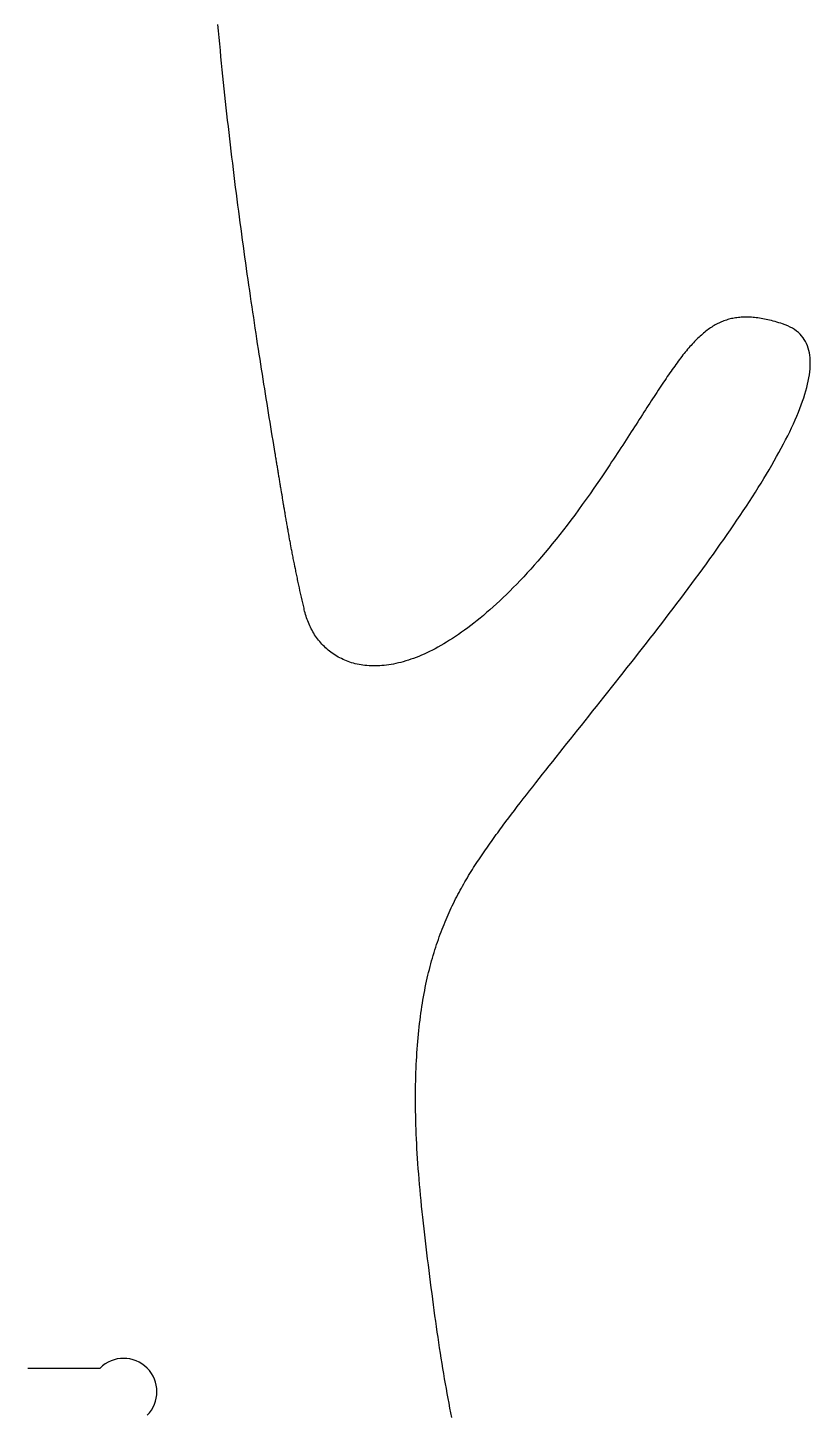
# Model space of a CAD drawing. Extents: x -220 to 640, y 0 to 300.
# Drawn here: x -130.67 to -107.18, y 44.19 to 85.82 of the extents above; entities that cross this region are included whole.
import ezdxf

# ---------------------------------------------------------------- set-up
doc = ezdxf.new("R2010")
doc.units = 0
doc.linetypes.add('CONTINUOUS2', pattern=[0])
doc.layers.get('0').update_dxf_attribs({"linetype": 'CONTINUOUS'})

msp = doc.modelspace()

# ---------------------------------------------------------------- linework, layer by layer
at = {"linetype": 'CONTINUOUS2'}
for p, q in [((-124.946, 85.724), (-124.963, 85.919)), ((-124.927, 85.528), (-124.946, 85.724)), ((-124.909, 85.334), (-124.927, 85.528)), ((-124.891, 85.14), (-124.909, 85.334)), ((-124.872, 84.947), (-124.891, 85.14)), ((-124.853, 84.754), (-124.872, 84.947)), ((-124.834, 84.562), (-124.853, 84.754)), ((-124.814, 84.371), (-124.834, 84.562)), ((-124.794, 84.18), (-124.814, 84.371)), ((-124.774, 83.989), (-124.794, 84.18)), ((-124.754, 83.799), (-124.774, 83.989)), ((-124.734, 83.61), (-124.754, 83.799)), ((-124.713, 83.422), (-124.734, 83.61)), ((-124.693, 83.234), (-124.713, 83.422)), ((-124.672, 83.047), (-124.693, 83.234)), ((-124.651, 82.86), (-124.672, 83.047)), ((-124.629, 82.674), (-124.651, 82.86)), ((-124.608, 82.489), (-124.629, 82.674)), ((-124.586, 82.305), (-124.608, 82.489)), ((-124.565, 82.121), (-124.586, 82.305)), ((-124.543, 81.938), (-124.565, 82.121)), ((-124.521, 81.755), (-124.543, 81.938)), ((-124.499, 81.573), (-124.521, 81.755)), ((-124.476, 81.392), (-124.499, 81.573)), ((-124.454, 81.212), (-124.476, 81.392)), ((-124.431, 81.033), (-124.454, 81.212)), ((-124.409, 80.854), (-124.431, 81.033)), ((-124.386, 80.676), (-124.409, 80.854)), ((-124.363, 80.498), (-124.386, 80.676)), ((-124.34, 80.322), (-124.363, 80.498)), ((-124.317, 80.146), (-124.34, 80.322)), ((-124.294, 79.971), (-124.317, 80.146)), ((-124.27, 79.797), (-124.294, 79.971)), ((-124.247, 79.624), (-124.27, 79.797)), ((-124.223, 79.451), (-124.247, 79.624)), ((-124.2, 79.279), (-124.223, 79.451)), ((-124.176, 79.109), (-124.2, 79.279)), ((-124.153, 78.939), (-124.176, 79.109)), ((-124.129, 78.769), (-124.153, 78.939)), ((-124.105, 78.601), (-124.129, 78.769)), ((-124.081, 78.433), (-124.105, 78.601)), ((-124.058, 78.267), (-124.081, 78.433)), ((-124.034, 78.101), (-124.058, 78.267)), ((-124.01, 77.936), (-124.034, 78.101)), ((-123.986, 77.772), (-124.01, 77.936)), ((-123.962, 77.609), (-123.986, 77.772)), ((-123.938, 77.447), (-123.962, 77.609)), ((-123.914, 77.286), (-123.938, 77.447)), ((-123.89, 77.125), (-123.914, 77.286)), ((-123.866, 76.966), (-123.89, 77.125)), ((-109.775, 77.026), (-109.812, 77.011)), ((-109.737, 77.039), (-109.775, 77.026)), ((-109.699, 77.052), (-109.737, 77.039)), ((-109.66, 77.064), (-109.699, 77.052)), ((-109.621, 77.075), (-109.66, 77.064)), ((-109.582, 77.085), (-109.621, 77.075)), ((-109.543, 77.095), (-109.582, 77.085)), ((-109.503, 77.103), (-109.543, 77.095)), ((-109.463, 77.111), (-109.503, 77.103)), ((-109.422, 77.117), (-109.463, 77.111)), ((-109.381, 77.123), (-109.422, 77.117)), ((-109.339, 77.128), (-109.381, 77.123)), ((-109.297, 77.132), (-109.339, 77.128)), ((-109.255, 77.136), (-109.297, 77.132)), ((-109.212, 77.138), (-109.255, 77.136)), ((-109.169, 77.14), (-109.212, 77.138)), ((-109.125, 77.14), (-109.169, 77.14)), ((-109.081, 77.14), (-109.125, 77.14)), ((-109.036, 77.139), (-109.081, 77.14)), ((-108.991, 77.137), (-109.036, 77.139)), ((-108.945, 77.134), (-108.991, 77.137)), ((-108.898, 77.131), (-108.945, 77.134)), ((-108.851, 77.126), (-108.898, 77.131)), ((-108.804, 77.121), (-108.851, 77.126)), ((-108.755, 77.115), (-108.804, 77.121)), ((-108.707, 77.108), (-108.755, 77.115)), ((-108.657, 77.1), (-108.707, 77.108)), ((-108.607, 77.091), (-108.657, 77.1)), ((-108.556, 77.081), (-108.607, 77.091)), ((-108.505, 77.071), (-108.556, 77.081)), ((-108.453, 77.059), (-108.505, 77.071)), ((-108.4, 77.047), (-108.453, 77.059)), ((-108.347, 77.034), (-108.4, 77.047)), ((-108.293, 77.02), (-108.347, 77.034)), ((-108.238, 77.005), (-108.293, 77.02)), ((-123.843, 76.808), (-123.866, 76.966)), ((-123.819, 76.65), (-123.843, 76.808)), ((-123.795, 76.493), (-123.819, 76.65)), ((-110.451, 76.602), (-110.486, 76.572)), ((-110.417, 76.632), (-110.451, 76.602)), ((-110.382, 76.662), (-110.417, 76.632)), ((-110.348, 76.69), (-110.382, 76.662)), ((-110.313, 76.717), (-110.348, 76.69)), ((-110.279, 76.744), (-110.313, 76.717)), ((-110.244, 76.77), (-110.279, 76.744)), ((-110.209, 76.795), (-110.244, 76.77)), ((-110.174, 76.819), (-110.209, 76.795)), ((-110.139, 76.842), (-110.174, 76.819)), ((-110.103, 76.864), (-110.139, 76.842)), ((-110.068, 76.885), (-110.103, 76.864)), ((-110.032, 76.906), (-110.068, 76.885)), ((-109.996, 76.926), (-110.032, 76.906)), ((-109.96, 76.945), (-109.996, 76.926)), ((-109.923, 76.963), (-109.96, 76.945)), ((-109.886, 76.98), (-109.923, 76.963)), ((-109.849, 76.996), (-109.886, 76.98)), ((-109.812, 77.011), (-109.849, 76.996)), ((-108.183, 76.989), (-108.238, 77.005)), ((-108.126, 76.973), (-108.183, 76.989)), ((-108.069, 76.955), (-108.126, 76.973)), ((-108.012, 76.937), (-108.069, 76.955)), ((-107.931, 76.909), (-108.012, 76.937)), ((-107.855, 76.878), (-107.931, 76.909)), ((-107.783, 76.843), (-107.855, 76.878)), ((-107.715, 76.806), (-107.783, 76.843)), ((-107.652, 76.766), (-107.715, 76.806)), ((-107.593, 76.723), (-107.652, 76.766)), ((-107.538, 76.677), (-107.593, 76.723)), ((-107.488, 76.629), (-107.538, 76.677)), ((-107.441, 76.577), (-107.488, 76.629)), ((-123.771, 76.338), (-123.795, 76.493)), ((-123.747, 76.183), (-123.771, 76.338)), ((-123.723, 76.03), (-123.747, 76.183)), ((-110.828, 76.215), (-110.862, 76.174)), ((-110.794, 76.254), (-110.828, 76.215)), ((-110.759, 76.293), (-110.794, 76.254)), ((-110.725, 76.331), (-110.759, 76.293)), ((-110.691, 76.368), (-110.725, 76.331)), ((-110.657, 76.404), (-110.691, 76.368)), ((-110.622, 76.439), (-110.657, 76.404)), ((-110.588, 76.474), (-110.622, 76.439)), ((-110.554, 76.507), (-110.588, 76.474)), ((-110.52, 76.54), (-110.554, 76.507)), ((-110.486, 76.572), (-110.52, 76.54)), ((-107.398, 76.523), (-107.441, 76.577)), ((-107.36, 76.466), (-107.398, 76.523)), ((-107.325, 76.407), (-107.36, 76.466)), ((-107.294, 76.345), (-107.325, 76.407)), ((-107.267, 76.28), (-107.294, 76.345)), ((-107.244, 76.213), (-107.267, 76.28)), ((-107.225, 76.143), (-107.244, 76.213)), ((-123.7, 75.877), (-123.723, 76.03)), ((-123.676, 75.725), (-123.7, 75.877)), ((-111.179, 75.771), (-111.215, 75.722)), ((-111.143, 75.82), (-111.179, 75.771)), ((-111.107, 75.867), (-111.143, 75.82)), ((-111.072, 75.913), (-111.107, 75.867)), ((-111.037, 75.959), (-111.072, 75.913)), ((-111.002, 76.004), (-111.037, 75.959)), ((-110.967, 76.048), (-111.002, 76.004)), ((-110.932, 76.091), (-110.967, 76.048)), ((-110.897, 76.133), (-110.932, 76.091)), ((-110.862, 76.174), (-110.897, 76.133)), ((-107.209, 76.071), (-107.225, 76.143)), ((-107.196, 75.996), (-107.209, 76.071)), ((-107.188, 75.919), (-107.196, 75.996)), ((-107.183, 75.84), (-107.188, 75.919)), ((-107.181, 75.758), (-107.183, 75.84)), ((-123.652, 75.575), (-123.676, 75.725)), ((-123.629, 75.425), (-123.652, 75.575)), ((-123.605, 75.277), (-123.629, 75.425)), ((-111.474, 75.355), (-111.512, 75.299)), ((-111.436, 75.41), (-111.474, 75.355)), ((-111.399, 75.464), (-111.436, 75.41)), ((-111.361, 75.517), (-111.399, 75.464)), ((-111.324, 75.57), (-111.361, 75.517)), ((-111.288, 75.622), (-111.324, 75.57)), ((-111.251, 75.672), (-111.288, 75.622)), ((-111.215, 75.722), (-111.251, 75.672)), ((-107.223, 75.317), (-107.208, 75.41)), ((-107.208, 75.41), (-107.196, 75.5)), ((-107.196, 75.5), (-107.188, 75.588)), ((-107.188, 75.588), (-107.183, 75.674)), ((-107.183, 75.674), (-107.181, 75.758)), ((-123.582, 75.129), (-123.605, 75.277)), ((-123.559, 74.983), (-123.582, 75.129)), ((-123.535, 74.837), (-123.559, 74.983)), ((-111.749, 74.944), (-111.789, 74.882)), ((-111.708, 75.005), (-111.749, 74.944)), ((-111.668, 75.066), (-111.708, 75.005)), ((-111.629, 75.125), (-111.668, 75.066)), ((-111.59, 75.184), (-111.629, 75.125)), ((-111.551, 75.242), (-111.59, 75.184)), ((-111.512, 75.299), (-111.551, 75.242)), ((-107.314, 74.927), (-107.287, 75.027)), ((-107.287, 75.027), (-107.262, 75.126)), ((-107.262, 75.126), (-107.241, 75.222)), ((-107.241, 75.222), (-107.223, 75.317)), ((-123.512, 74.693), (-123.535, 74.837)), ((-123.489, 74.549), (-123.512, 74.693)), ((-123.466, 74.407), (-123.489, 74.549)), ((-111.999, 74.559), (-112.043, 74.492)), ((-111.956, 74.625), (-111.999, 74.559)), ((-111.914, 74.691), (-111.956, 74.625)), ((-111.872, 74.755), (-111.914, 74.691)), ((-111.83, 74.819), (-111.872, 74.755)), ((-111.789, 74.882), (-111.83, 74.819)), ((-107.452, 74.505), (-107.413, 74.613)), ((-107.413, 74.613), (-107.377, 74.72)), ((-107.377, 74.72), (-107.344, 74.824)), ((-107.344, 74.824), (-107.314, 74.927)), ((-123.443, 74.266), (-123.466, 74.407)), ((-123.421, 74.126), (-123.443, 74.266)), ((-123.398, 73.987), (-123.421, 74.126)), ((-112.267, 74.142), (-112.314, 74.07)), ((-112.221, 74.214), (-112.267, 74.142)), ((-112.176, 74.285), (-112.221, 74.214)), ((-112.131, 74.355), (-112.176, 74.285)), ((-112.087, 74.424), (-112.131, 74.355)), ((-112.043, 74.492), (-112.087, 74.424)), ((-107.635, 74.056), (-107.585, 74.171)), ((-107.585, 74.171), (-107.538, 74.284)), ((-107.538, 74.284), (-107.494, 74.395)), ((-107.494, 74.395), (-107.452, 74.505)), ((-123.376, 73.849), (-123.398, 73.987)), ((-123.353, 73.712), (-123.376, 73.849)), ((-123.331, 73.576), (-123.353, 73.712)), ((-112.555, 73.695), (-112.605, 73.617)), ((-112.506, 73.771), (-112.555, 73.695)), ((-112.457, 73.847), (-112.506, 73.771)), ((-112.409, 73.922), (-112.457, 73.847)), ((-112.361, 73.997), (-112.409, 73.922)), ((-112.314, 74.07), (-112.361, 73.997)), ((-107.859, 73.58), (-107.799, 73.701)), ((-107.799, 73.701), (-107.742, 73.821)), ((-107.742, 73.821), (-107.687, 73.939)), ((-107.687, 73.939), (-107.635, 74.056)), ((-123.309, 73.442), (-123.331, 73.576)), ((-123.287, 73.308), (-123.309, 73.442)), ((-123.265, 73.176), (-123.287, 73.308)), ((-112.812, 73.298), (-112.866, 73.216)), ((-112.759, 73.379), (-112.812, 73.298)), ((-112.707, 73.459), (-112.759, 73.379)), ((-112.656, 73.538), (-112.707, 73.459)), ((-112.605, 73.617), (-112.656, 73.538)), ((-108.051, 73.209), (-107.985, 73.334)), ((-107.985, 73.334), (-107.921, 73.458)), ((-107.921, 73.458), (-107.859, 73.58)), ((-123.244, 73.045), (-123.265, 73.176)), ((-123.238, 73.013), (-123.244, 73.045)), ((-123.233, 72.981), (-123.238, 73.013)), ((-123.223, 72.917), (-123.233, 72.981)), ((-123.217, 72.885), (-123.223, 72.917)), ((-123.212, 72.853), (-123.217, 72.885)), ((-123.207, 72.82), (-123.212, 72.853)), ((-113.087, 72.879), (-113.144, 72.793)), ((-113.03, 72.965), (-113.087, 72.879)), ((-112.975, 73.049), (-113.03, 72.965)), ((-112.92, 73.133), (-112.975, 73.049)), ((-112.866, 73.216), (-112.92, 73.133)), ((-108.264, 72.825), (-108.191, 72.954)), ((-108.191, 72.954), (-108.12, 73.082)), ((-108.12, 73.082), (-108.051, 73.209)), ((-123.201, 72.788), (-123.207, 72.82)), ((-123.196, 72.755), (-123.201, 72.788)), ((-123.191, 72.723), (-123.196, 72.755)), ((-123.185, 72.69), (-123.191, 72.723)), ((-123.18, 72.657), (-123.185, 72.69)), ((-123.175, 72.624), (-123.18, 72.657)), ((-123.169, 72.591), (-123.175, 72.624)), ((-123.164, 72.558), (-123.169, 72.591)), ((-123.158, 72.524), (-123.164, 72.558)), ((-123.153, 72.491), (-123.158, 72.524)), ((-123.147, 72.458), (-123.153, 72.491)), ((-123.142, 72.424), (-123.147, 72.458)), ((-113.38, 72.439), (-113.441, 72.348)), ((-113.32, 72.529), (-113.38, 72.439)), ((-113.26, 72.618), (-113.32, 72.529)), ((-113.202, 72.706), (-113.26, 72.618)), ((-113.144, 72.793), (-113.202, 72.706)), ((-108.495, 72.429), (-108.416, 72.562)), ((-108.416, 72.562), (-108.339, 72.694)), ((-108.339, 72.694), (-108.264, 72.825)), ((-123.136, 72.39), (-123.142, 72.424)), ((-123.131, 72.357), (-123.136, 72.39)), ((-123.125, 72.323), (-123.131, 72.357)), ((-123.12, 72.289), (-123.125, 72.323)), ((-123.114, 72.255), (-123.12, 72.289)), ((-123.109, 72.221), (-123.114, 72.255)), ((-123.103, 72.186), (-123.109, 72.221)), ((-123.098, 72.152), (-123.103, 72.186)), ((-123.092, 72.118), (-123.098, 72.152)), ((-123.086, 72.083), (-123.092, 72.118)), ((-123.081, 72.049), (-123.086, 72.083)), ((-123.075, 72.014), (-123.081, 72.049)), ((-113.559, 72.175), (-113.676, 72.005)), ((-113.441, 72.348), (-113.559, 72.175)), ((-108.83, 71.887), (-108.743, 72.024)), ((-108.743, 72.024), (-108.659, 72.16)), ((-108.659, 72.16), (-108.576, 72.296)), ((-108.576, 72.296), (-108.495, 72.429)), ((-123.069, 71.979), (-123.075, 72.014)), ((-123.063, 71.944), (-123.069, 71.979)), ((-123.058, 71.909), (-123.063, 71.944)), ((-123.046, 71.839), (-123.058, 71.909)), ((-123.04, 71.804), (-123.046, 71.839)), ((-123.028, 71.733), (-123.04, 71.804)), ((-123.023, 71.698), (-123.028, 71.733)), ((-123.017, 71.662), (-123.023, 71.698)), ((-123.005, 71.591), (-123.017, 71.662)), ((-113.909, 71.674), (-114.024, 71.514)), ((-113.793, 71.838), (-113.909, 71.674)), ((-113.676, 72.005), (-113.793, 71.838)), ((-109.099, 71.471), (-109.007, 71.61)), ((-109.007, 71.61), (-108.918, 71.749)), ((-108.918, 71.749), (-108.83, 71.887)), ((-122.993, 71.519), (-123.005, 71.591)), ((-122.987, 71.483), (-122.993, 71.519)), ((-122.98, 71.447), (-122.987, 71.483)), ((-122.968, 71.374), (-122.98, 71.447)), ((-122.956, 71.302), (-122.968, 71.374)), ((-122.949, 71.265), (-122.956, 71.302)), ((-122.943, 71.228), (-122.949, 71.265)), ((-122.937, 71.192), (-122.943, 71.228)), ((-122.93, 71.155), (-122.937, 71.192)), ((-114.253, 71.202), (-114.366, 71.051)), ((-114.139, 71.356), (-114.253, 71.202)), ((-114.024, 71.514), (-114.139, 71.356)), ((-109.382, 71.046), (-109.286, 71.188)), ((-109.286, 71.188), (-109.191, 71.33)), ((-109.191, 71.33), (-109.099, 71.471)), ((-122.918, 71.081), (-122.93, 71.155)), ((-122.911, 71.044), (-122.918, 71.081)), ((-122.905, 71.007), (-122.911, 71.044)), ((-122.898, 70.97), (-122.905, 71.007)), ((-122.892, 70.933), (-122.898, 70.97)), ((-122.885, 70.895), (-122.892, 70.933)), ((-122.878, 70.858), (-122.885, 70.895)), ((-122.872, 70.821), (-122.878, 70.858)), ((-122.858, 70.746), (-122.872, 70.821)), ((-114.479, 70.902), (-114.592, 70.757)), ((-114.366, 71.051), (-114.479, 70.902)), ((-109.577, 70.76), (-109.479, 70.903)), ((-109.479, 70.903), (-109.382, 71.046)), ((-122.852, 70.708), (-122.858, 70.746)), ((-122.838, 70.632), (-122.852, 70.708)), ((-122.824, 70.556), (-122.838, 70.632)), ((-122.81, 70.48), (-122.824, 70.556)), ((-122.803, 70.442), (-122.81, 70.48)), ((-122.796, 70.403), (-122.803, 70.442)), ((-122.789, 70.365), (-122.796, 70.403)), ((-122.782, 70.327), (-122.789, 70.365)), ((-114.814, 70.475), (-114.925, 70.339)), ((-114.703, 70.615), (-114.814, 70.475)), ((-114.592, 70.757), (-114.703, 70.615)), ((-109.881, 70.325), (-109.778, 70.47)), ((-109.778, 70.47), (-109.677, 70.615)), ((-109.677, 70.615), (-109.577, 70.76)), ((-122.774, 70.288), (-122.782, 70.327)), ((-122.76, 70.211), (-122.774, 70.288)), ((-122.753, 70.172), (-122.76, 70.211)), ((-122.745, 70.133), (-122.753, 70.172)), ((-122.738, 70.094), (-122.745, 70.133)), ((-122.73, 70.055), (-122.738, 70.094)), ((-122.723, 70.016), (-122.73, 70.055)), ((-122.715, 69.977), (-122.723, 70.016)), ((-122.708, 69.938), (-122.715, 69.977)), ((-122.7, 69.899), (-122.708, 69.938)), ((-115.252, 69.947), (-115.36, 69.822)), ((-115.143, 70.075), (-115.252, 69.947)), ((-115.034, 70.205), (-115.143, 70.075)), ((-114.925, 70.339), (-115.034, 70.205)), ((-110.195, 69.885), (-110.089, 70.032)), ((-110.089, 70.032), (-109.984, 70.179)), ((-109.984, 70.179), (-109.881, 70.325)), ((-122.692, 69.86), (-122.7, 69.899)), ((-122.684, 69.82), (-122.692, 69.86)), ((-122.677, 69.781), (-122.684, 69.82)), ((-122.669, 69.742), (-122.677, 69.781)), ((-122.653, 69.662), (-122.669, 69.742)), ((-122.637, 69.583), (-122.653, 69.662)), ((-122.629, 69.543), (-122.637, 69.583)), ((-122.621, 69.503), (-122.629, 69.543)), ((-115.573, 69.58), (-115.679, 69.464)), ((-115.467, 69.7), (-115.573, 69.58)), ((-115.36, 69.822), (-115.467, 69.7)), ((-110.517, 69.442), (-110.409, 69.59)), ((-110.409, 69.59), (-110.301, 69.738)), ((-110.301, 69.738), (-110.195, 69.885)), ((-122.612, 69.463), (-122.621, 69.503)), ((-122.604, 69.423), (-122.612, 69.463)), ((-122.596, 69.383), (-122.604, 69.423)), ((-122.587, 69.343), (-122.596, 69.383)), ((-122.579, 69.303), (-122.587, 69.343)), ((-122.571, 69.263), (-122.579, 69.303)), ((-122.562, 69.222), (-122.571, 69.263)), ((-122.553, 69.182), (-122.562, 69.222)), ((-122.545, 69.141), (-122.553, 69.182)), ((-122.536, 69.101), (-122.545, 69.141)), ((-115.992, 69.131), (-116.096, 69.025)), ((-115.889, 69.239), (-115.992, 69.131)), ((-115.784, 69.35), (-115.889, 69.239)), ((-115.679, 69.464), (-115.784, 69.35)), ((-110.848, 68.996), (-110.737, 69.145)), ((-110.737, 69.145), (-110.627, 69.294)), ((-110.627, 69.294), (-110.517, 69.442)), ((-122.527, 69.06), (-122.536, 69.101)), ((-122.519, 69.02), (-122.527, 69.06)), ((-122.501, 68.938), (-122.519, 69.02)), ((-122.483, 68.857), (-122.501, 68.938)), ((-122.474, 68.816), (-122.483, 68.857)), ((-122.464, 68.775), (-122.474, 68.816)), ((-122.455, 68.734), (-122.464, 68.775)), ((-122.437, 68.652), (-122.455, 68.734)), ((-116.401, 68.724), (-116.501, 68.629)), ((-116.3, 68.822), (-116.401, 68.724)), ((-116.198, 68.922), (-116.3, 68.822)), ((-116.096, 69.025), (-116.198, 68.922)), ((-111.184, 68.549), (-111.071, 68.698)), ((-111.071, 68.698), (-110.959, 68.847)), ((-110.959, 68.847), (-110.848, 68.996)), ((-122.427, 68.611), (-122.437, 68.652)), ((-122.418, 68.569), (-122.427, 68.611)), ((-122.408, 68.528), (-122.418, 68.569)), ((-122.399, 68.487), (-122.408, 68.528)), ((-122.389, 68.445), (-122.399, 68.487)), ((-122.379, 68.404), (-122.389, 68.445)), ((-122.37, 68.362), (-122.379, 68.404)), ((-122.36, 68.321), (-122.37, 68.362)), ((-122.347, 68.27), (-122.36, 68.321)), ((-122.333, 68.22), (-122.347, 68.27)), ((-116.896, 68.274), (-116.992, 68.192)), ((-116.798, 68.359), (-116.896, 68.274)), ((-116.7, 68.447), (-116.798, 68.359)), ((-116.601, 68.537), (-116.7, 68.447)), ((-116.501, 68.629), (-116.601, 68.537)), ((-111.412, 68.25), (-111.298, 68.399)), ((-111.298, 68.399), (-111.184, 68.549)), ((-122.319, 68.17), (-122.333, 68.22)), ((-122.303, 68.121), (-122.319, 68.17)), ((-122.286, 68.072), (-122.303, 68.121)), ((-122.268, 68.023), (-122.286, 68.072)), ((-122.249, 67.975), (-122.268, 68.023)), ((-122.229, 67.928), (-122.249, 67.975)), ((-122.208, 67.881), (-122.229, 67.928)), ((-122.186, 67.834), (-122.208, 67.881)), ((-117.373, 67.886), (-117.466, 67.816)), ((-117.279, 67.959), (-117.373, 67.886)), ((-117.184, 68.034), (-117.279, 67.959)), ((-117.089, 68.112), (-117.184, 68.034)), ((-116.992, 68.192), (-117.089, 68.112)), ((-111.756, 67.802), (-111.641, 67.951)), ((-111.641, 67.951), (-111.526, 68.1)), ((-111.526, 68.1), (-111.412, 68.25)), ((-122.163, 67.788), (-122.186, 67.834)), ((-122.139, 67.743), (-122.163, 67.788)), ((-122.113, 67.699), (-122.139, 67.743)), ((-122.087, 67.655), (-122.113, 67.699)), ((-122.06, 67.611), (-122.087, 67.655)), ((-122.032, 67.569), (-122.06, 67.611)), ((-122.002, 67.526), (-122.032, 67.569)), ((-121.972, 67.485), (-122.002, 67.526)), ((-121.941, 67.445), (-121.972, 67.485)), ((-121.908, 67.405), (-121.941, 67.445)), ((-118.01, 67.443), (-118.097, 67.388)), ((-117.921, 67.499), (-118.01, 67.443)), ((-117.831, 67.558), (-117.921, 67.499)), ((-117.741, 67.619), (-117.831, 67.558)), ((-117.65, 67.683), (-117.741, 67.619)), ((-117.558, 67.748), (-117.65, 67.683)), ((-117.466, 67.816), (-117.558, 67.748)), ((-112.102, 67.355), (-111.987, 67.503)), ((-111.987, 67.503), (-111.871, 67.652)), ((-111.871, 67.652), (-111.756, 67.802)), ((-121.875, 67.366), (-121.908, 67.405)), ((-121.84, 67.328), (-121.875, 67.366)), ((-121.805, 67.291), (-121.84, 67.328)), ((-121.769, 67.254), (-121.805, 67.291)), ((-121.731, 67.219), (-121.769, 67.254)), ((-121.693, 67.184), (-121.731, 67.219)), ((-121.654, 67.15), (-121.693, 67.184)), ((-121.614, 67.118), (-121.654, 67.15)), ((-121.572, 67.086), (-121.614, 67.118)), ((-121.53, 67.055), (-121.572, 67.086)), ((-121.487, 67.025), (-121.53, 67.055)), ((-121.443, 66.997), (-121.487, 67.025)), ((-118.774, 67.03), (-118.854, 66.995)), ((-118.692, 67.068), (-118.774, 67.03)), ((-118.609, 67.107), (-118.692, 67.068)), ((-118.526, 67.149), (-118.609, 67.107)), ((-118.442, 67.192), (-118.526, 67.149)), ((-118.357, 67.238), (-118.442, 67.192)), ((-118.271, 67.286), (-118.357, 67.238)), ((-118.185, 67.336), (-118.271, 67.286)), ((-118.097, 67.388), (-118.185, 67.336)), ((-112.451, 66.909), (-112.334, 67.058)), ((-112.334, 67.058), (-112.218, 67.206)), ((-112.218, 67.206), (-112.102, 67.355)), ((-121.398, 66.969), (-121.443, 66.997)), ((-121.352, 66.942), (-121.398, 66.969)), ((-121.305, 66.917), (-121.352, 66.942)), ((-121.257, 66.893), (-121.305, 66.917)), ((-121.208, 66.869), (-121.257, 66.893)), ((-121.158, 66.847), (-121.208, 66.869)), ((-121.107, 66.827), (-121.158, 66.847)), ((-121.056, 66.807), (-121.107, 66.827)), ((-121.003, 66.789), (-121.056, 66.807)), ((-120.95, 66.772), (-121.003, 66.789)), ((-120.895, 66.756), (-120.95, 66.772)), ((-120.84, 66.741), (-120.895, 66.756)), ((-120.784, 66.728), (-120.84, 66.741)), ((-120.726, 66.717), (-120.784, 66.728)), ((-120.668, 66.706), (-120.726, 66.717)), ((-120.609, 66.697), (-120.668, 66.706)), ((-120.549, 66.69), (-120.609, 66.697)), ((-120.489, 66.684), (-120.549, 66.69)), ((-120.427, 66.679), (-120.489, 66.684)), ((-120.365, 66.676), (-120.427, 66.679)), ((-120.301, 66.674), (-120.365, 66.676)), ((-120.237, 66.674), (-120.301, 66.674)), ((-120.172, 66.676), (-120.237, 66.674)), ((-120.106, 66.679), (-120.172, 66.676)), ((-120.039, 66.683), (-120.106, 66.679)), ((-119.971, 66.69), (-120.039, 66.683)), ((-119.902, 66.698), (-119.971, 66.69)), ((-119.833, 66.707), (-119.902, 66.698)), ((-119.763, 66.719), (-119.833, 66.707)), ((-119.692, 66.732), (-119.763, 66.719)), ((-119.62, 66.746), (-119.692, 66.732)), ((-119.547, 66.763), (-119.62, 66.746)), ((-119.473, 66.781), (-119.547, 66.763)), ((-119.399, 66.801), (-119.473, 66.781)), ((-119.323, 66.823), (-119.399, 66.801)), ((-119.247, 66.847), (-119.323, 66.823)), ((-119.17, 66.873), (-119.247, 66.847)), ((-119.093, 66.901), (-119.17, 66.873)), ((-119.014, 66.93), (-119.093, 66.901)), ((-118.935, 66.962), (-119.014, 66.93)), ((-118.854, 66.995), (-118.935, 66.962)), ((-112.799, 66.468), (-112.683, 66.615)), ((-112.683, 66.615), (-112.567, 66.762)), ((-112.567, 66.762), (-112.451, 66.909)), ((-113.03, 66.175), (-112.914, 66.321)), ((-112.914, 66.321), (-112.799, 66.468)), ((-113.375, 65.741), (-113.26, 65.885)), ((-113.26, 65.885), (-113.145, 66.03)), ((-113.145, 66.03), (-113.03, 66.175)), ((-113.716, 65.313), (-113.603, 65.455)), ((-113.603, 65.455), (-113.489, 65.598)), ((-113.489, 65.598), (-113.375, 65.741)), ((-114.052, 64.892), (-113.941, 65.031)), ((-113.941, 65.031), (-113.829, 65.172)), ((-113.829, 65.172), (-113.716, 65.313)), ((-114.382, 64.478), (-114.273, 64.615)), ((-114.273, 64.615), (-114.163, 64.753)), ((-114.163, 64.753), (-114.052, 64.892)), ((-114.704, 64.074), (-114.597, 64.208)), ((-114.597, 64.208), (-114.49, 64.343)), ((-114.49, 64.343), (-114.382, 64.478)), ((-115.017, 63.68), (-114.914, 63.81)), ((-114.914, 63.81), (-114.809, 63.942)), ((-114.809, 63.942), (-114.704, 64.074)), ((-115.417, 63.172), (-115.319, 63.297)), ((-115.319, 63.297), (-115.22, 63.423)), ((-115.22, 63.423), (-115.119, 63.551)), ((-115.119, 63.551), (-115.017, 63.68)), ((-115.704, 62.806), (-115.61, 62.926)), ((-115.61, 62.926), (-115.514, 63.048)), ((-115.514, 63.048), (-115.417, 63.172)), ((-116.064, 62.338), (-115.976, 62.453)), ((-115.976, 62.453), (-115.887, 62.569)), ((-115.887, 62.569), (-115.796, 62.686)), ((-115.796, 62.686), (-115.704, 62.806)), ((-116.316, 62.005), (-116.234, 62.114)), ((-116.234, 62.114), (-116.15, 62.225)), ((-116.15, 62.225), (-116.064, 62.338)), ((-116.648, 61.556), (-116.606, 61.613)), ((-116.606, 61.613), (-116.565, 61.67)), ((-116.565, 61.67), (-116.523, 61.727)), ((-116.523, 61.727), (-116.481, 61.783)), ((-116.481, 61.783), (-116.439, 61.84)), ((-116.439, 61.84), (-116.396, 61.897)), ((-116.396, 61.897), (-116.316, 62.005)), ((-116.934, 61.154), (-116.894, 61.212)), ((-116.894, 61.212), (-116.853, 61.27)), ((-116.853, 61.27), (-116.813, 61.327)), ((-116.813, 61.327), (-116.731, 61.442)), ((-116.731, 61.442), (-116.689, 61.499)), ((-116.689, 61.499), (-116.648, 61.556)), ((-117.21, 60.744), (-117.172, 60.803)), ((-117.172, 60.803), (-117.133, 60.862)), ((-117.133, 60.862), (-117.093, 60.921)), ((-117.093, 60.921), (-117.054, 60.98)), ((-117.054, 60.98), (-117.014, 61.038)), ((-117.014, 61.038), (-116.974, 61.096)), ((-116.974, 61.096), (-116.934, 61.154)), ((-117.475, 60.321), (-117.438, 60.382)), ((-117.438, 60.382), (-117.4, 60.444)), ((-117.4, 60.444), (-117.363, 60.504)), ((-117.363, 60.504), (-117.325, 60.565)), ((-117.325, 60.565), (-117.287, 60.625)), ((-117.287, 60.625), (-117.249, 60.685)), ((-117.249, 60.685), (-117.21, 60.744)), ((-117.69, 59.943), (-117.655, 60.007)), ((-117.655, 60.007), (-117.619, 60.071)), ((-117.619, 60.071), (-117.584, 60.134)), ((-117.584, 60.134), (-117.548, 60.197)), ((-117.548, 60.197), (-117.511, 60.259)), ((-117.511, 60.259), (-117.475, 60.321)), ((-117.927, 59.481), (-117.894, 59.549)), ((-117.894, 59.549), (-117.861, 59.616)), ((-117.861, 59.616), (-117.828, 59.682)), ((-117.828, 59.682), (-117.794, 59.748)), ((-117.794, 59.748), (-117.759, 59.814)), ((-117.759, 59.814), (-117.725, 59.879)), ((-117.725, 59.879), (-117.69, 59.943)), ((-118.116, 59.063), (-118.086, 59.135)), ((-118.086, 59.135), (-118.055, 59.205)), ((-118.055, 59.205), (-118.023, 59.275)), ((-118.023, 59.275), (-117.992, 59.344)), ((-117.992, 59.344), (-117.959, 59.413)), ((-117.959, 59.413), (-117.927, 59.481)), ((-118.291, 58.622), (-118.263, 58.697)), ((-118.263, 58.697), (-118.234, 58.772)), ((-118.234, 58.772), (-118.205, 58.846)), ((-118.205, 58.846), (-118.176, 58.919)), ((-118.176, 58.919), (-118.146, 58.992)), ((-118.146, 58.992), (-118.116, 59.063)), ((-118.425, 58.233), (-118.399, 58.312)), ((-118.399, 58.312), (-118.373, 58.391)), ((-118.373, 58.391), (-118.346, 58.469)), ((-118.346, 58.469), (-118.319, 58.545)), ((-118.319, 58.545), (-118.291, 58.622)), ((-118.548, 57.824), (-118.524, 57.907)), ((-118.524, 57.907), (-118.5, 57.99)), ((-118.5, 57.99), (-118.476, 58.072)), ((-118.476, 58.072), (-118.451, 58.153)), ((-118.451, 58.153), (-118.425, 58.233)), ((-118.658, 57.392), (-118.637, 57.48)), ((-118.637, 57.48), (-118.616, 57.568)), ((-118.616, 57.568), (-118.594, 57.654)), ((-118.594, 57.654), (-118.571, 57.739)), ((-118.571, 57.739), (-118.548, 57.824)), ((-118.738, 57.03), (-118.719, 57.122)), ((-118.719, 57.122), (-118.699, 57.213)), ((-118.699, 57.213), (-118.679, 57.303)), ((-118.679, 57.303), (-118.658, 57.392)), ((-118.825, 56.553), (-118.808, 56.65)), ((-118.808, 56.65), (-118.791, 56.747)), ((-118.791, 56.747), (-118.774, 56.842)), ((-118.774, 56.842), (-118.756, 56.936)), ((-118.756, 56.936), (-118.738, 57.03)), ((-118.884, 56.152), (-118.87, 56.254)), ((-118.87, 56.254), (-118.855, 56.355)), ((-118.855, 56.355), (-118.84, 56.454)), ((-118.84, 56.454), (-118.825, 56.553)), ((-118.934, 55.732), (-118.922, 55.839)), ((-118.922, 55.839), (-118.91, 55.944)), ((-118.91, 55.944), (-118.897, 56.049)), ((-118.897, 56.049), (-118.884, 56.152)), ((-118.974, 55.293), (-118.965, 55.404)), ((-118.965, 55.404), (-118.955, 55.515)), ((-118.955, 55.515), (-118.945, 55.624)), ((-118.945, 55.624), (-118.934, 55.732)), ((-119.004, 54.833), (-118.997, 54.95)), ((-118.997, 54.95), (-118.99, 55.065)), ((-118.99, 55.065), (-118.982, 55.18)), ((-118.982, 55.18), (-118.974, 55.293)), ((-119.019, 54.474), (-119.015, 54.595)), ((-119.015, 54.595), (-119.01, 54.715)), ((-119.01, 54.715), (-119.004, 54.833)), ((-119.029, 54.102), (-119.026, 54.228)), ((-119.026, 54.228), (-119.023, 54.352)), ((-119.023, 54.352), (-119.019, 54.474)), ((-119.032, 53.848), (-119.03, 53.976)), ((-119.032, 53.587), (-119.032, 53.848)), ((-119.03, 53.976), (-119.029, 54.102)), ((-119.03, 53.455), (-119.032, 53.587)), ((-119.029, 53.321), (-119.03, 53.455)), ((-119.026, 53.185), (-119.029, 53.321)), ((-119.023, 53.048), (-119.026, 53.185)), ((-119.019, 52.909), (-119.023, 53.048)), ((-119.014, 52.769), (-119.019, 52.909)), ((-119.009, 52.627), (-119.014, 52.769)), ((-119.002, 52.484), (-119.009, 52.627)), ((-118.995, 52.339), (-119.002, 52.484)), ((-118.988, 52.193), (-118.995, 52.339)), ((-118.979, 52.044), (-118.988, 52.193)), ((-118.97, 51.894), (-118.979, 52.044)), ((-118.96, 51.743), (-118.97, 51.894)), ((-118.949, 51.59), (-118.96, 51.743)), ((-118.937, 51.435), (-118.949, 51.59)), ((-118.925, 51.278), (-118.937, 51.435)), ((-118.911, 51.12), (-118.925, 51.278)), ((-118.897, 50.959), (-118.911, 51.12)), ((-118.882, 50.798), (-118.897, 50.959)), ((-118.866, 50.634), (-118.882, 50.798)), ((-118.85, 50.468), (-118.866, 50.634)), ((-118.832, 50.301), (-118.85, 50.468)), ((-118.814, 50.132), (-118.832, 50.301)), ((-118.795, 49.961), (-118.814, 50.132)), ((-118.775, 49.788), (-118.795, 49.961)), ((-118.753, 49.605), (-118.775, 49.788)), ((-118.732, 49.424), (-118.753, 49.605)), ((-118.71, 49.243), (-118.732, 49.424)), ((-118.689, 49.065), (-118.71, 49.243)), ((-118.667, 48.887), (-118.689, 49.065)), ((-118.645, 48.71), (-118.667, 48.887)), ((-118.624, 48.535), (-118.645, 48.71)), ((-118.602, 48.361), (-118.624, 48.535)), ((-118.58, 48.189), (-118.602, 48.361)), ((-118.558, 48.017), (-118.58, 48.189)), ((-118.536, 47.847), (-118.558, 48.017)), ((-118.514, 47.678), (-118.536, 47.847)), ((-118.492, 47.511), (-118.514, 47.678)), ((-118.469, 47.344), (-118.492, 47.511)), ((-118.447, 47.179), (-118.469, 47.344)), ((-118.424, 47.015), (-118.447, 47.179)), ((-118.401, 46.853), (-118.424, 47.015)), ((-118.378, 46.691), (-118.401, 46.853)), ((-118.355, 46.531), (-118.378, 46.691)), ((-118.331, 46.372), (-118.355, 46.531)), ((-118.307, 46.214), (-118.331, 46.372)), ((-118.283, 46.057), (-118.307, 46.214)), ((-118.259, 45.901), (-118.283, 46.057)), ((-118.234, 45.747), (-118.259, 45.901)), ((-130.673, 45.608), (-128.502, 45.608)), ((-118.209, 45.593), (-118.234, 45.747)), ((-118.184, 45.441), (-118.209, 45.593)), ((-118.158, 45.29), (-118.184, 45.441)), ((-118.132, 45.14), (-118.158, 45.29)), ((-118.106, 44.991), (-118.132, 45.14)), ((-118.079, 44.844), (-118.106, 44.991)), ((-118.052, 44.697), (-118.079, 44.844)), ((-118.025, 44.552), (-118.052, 44.697)), ((-117.997, 44.407), (-118.025, 44.552)), ((-117.968, 44.264), (-117.997, 44.407)), ((-117.94, 44.121), (-117.968, 44.264))]:
    msp.add_line(p, q, dxfattribs=at)
msp.add_arc((-127.795, 44.9), 1, 315, 135, dxfattribs=at)

doc.saveas('drawing.dxf')
